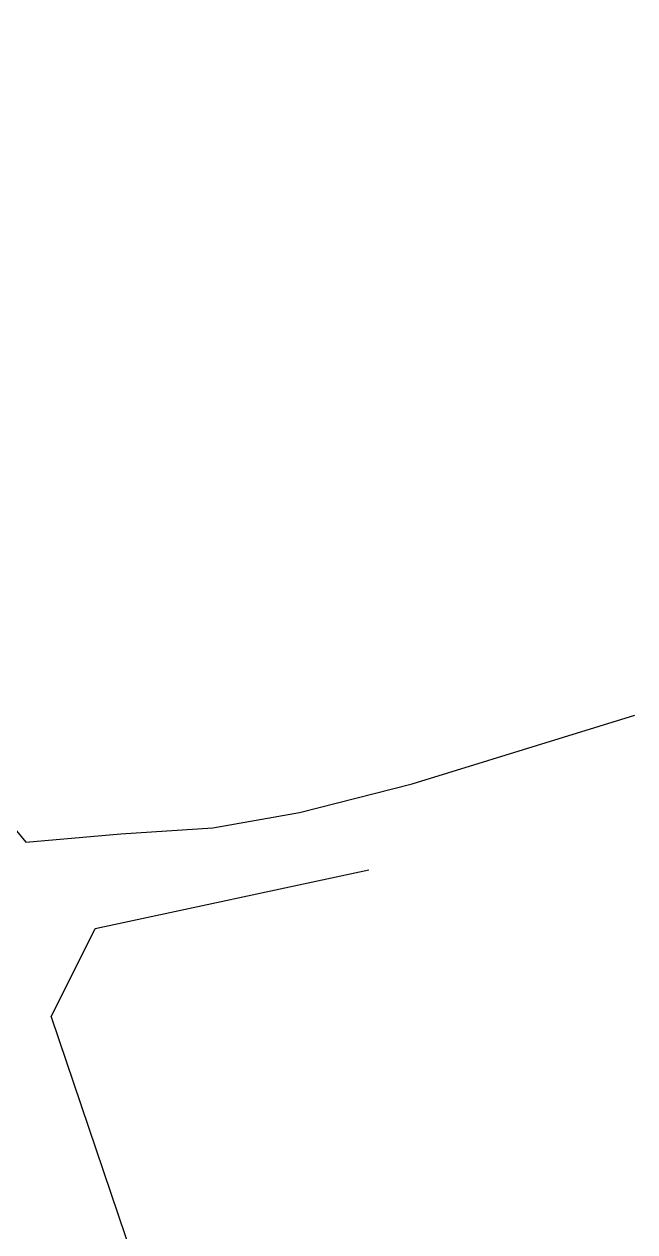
# Model space of a CAD drawing. Header units: millimetres. Extents: x 99882 to 273093, y 9627 to 152991.
# Drawn here: x 233003 to 273093, y 57571 to 136827 of the extents above; entities that cross this region are included whole.
import ezdxf

# ---------------------------------------------------------------- set-up
doc = ezdxf.new("R2010")
doc.units = ezdxf.units.MM

msp = doc.modelspace()

# ---------------------------------------------------------------- linework, layer by layer
for points in [[(228805, 136827), (230200, 101845), (230624, 86141), (233117, 83146)], [(233117, 83146), (239341, 83698), (245388, 84094), (251068, 85082), (258472, 86974), (273093, 91477)], [(237655, 77474), (255640, 81322)], [(234780, 71679), (237655, 77474)], [(234780, 71679), (240160, 55768)]]:
    msp.add_lwpolyline(points)

doc.saveas('drawing.dxf')
